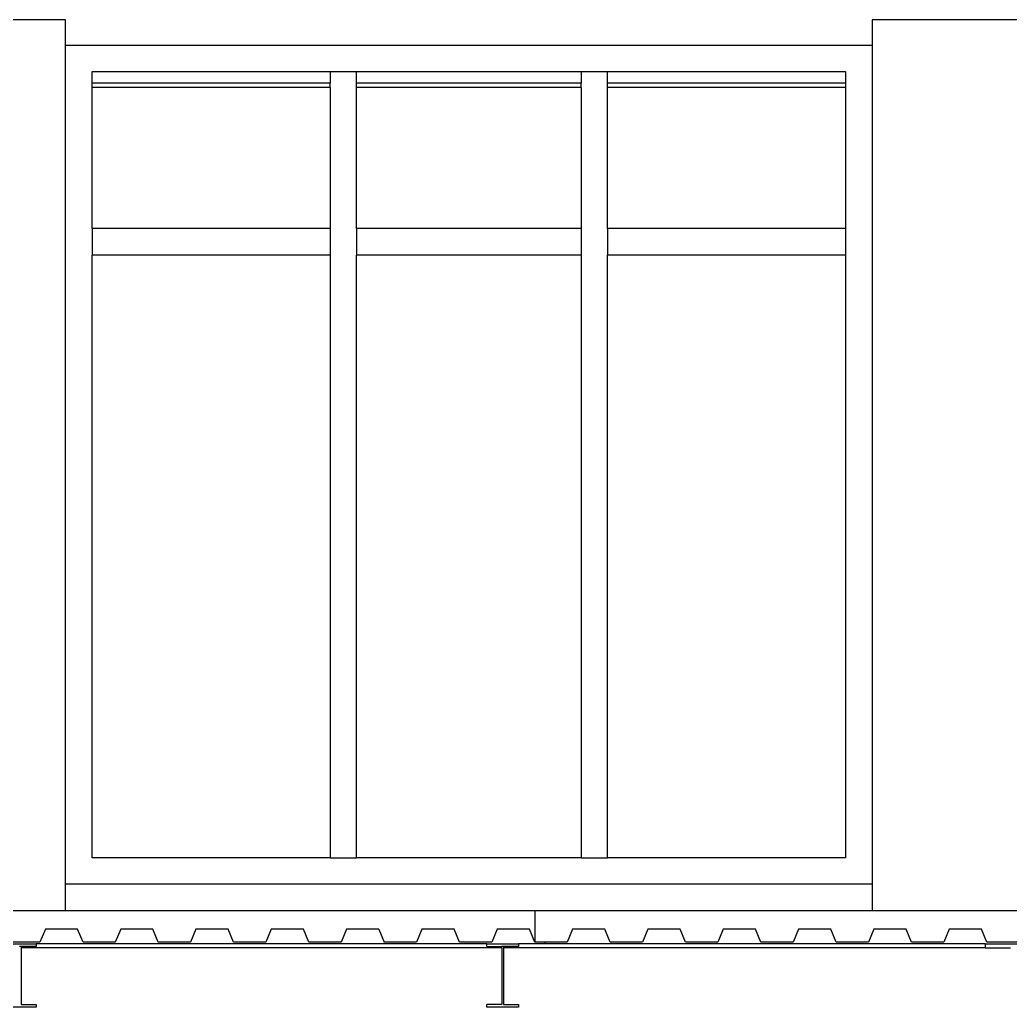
# Model space of a CAD drawing. Extents: x -35.6 to 35.6, y -12.2 to 13.4.
# Drawn here: x 0.016 to 3.762, y 7.093 to 10.829 of the extents above; entities that cross this region are included whole.
import ezdxf

# ---------------------------------------------------------------- set-up
doc = ezdxf.new("R2010")
doc.units = 0
doc.layers.get('0').update_dxf_attribs({"linetype": 'CONTINUOUS'})
doc.layers.add('SECTIONCUTEDGES', color=7, linetype='CONTINUOUS')

msp = doc.modelspace()

# ---------------------------------------------------------------- linework, layer by layer
for p, q in [((0.1898, 10.8286), (-0.9602, 10.8286)), ((0.1898, 10.7329), (0.1898, 10.8286)), ((4.3898, 10.8286), (3.2398, 10.8286)), ((3.2398, 10.8286), (3.2398, 10.7329)), ((0.1898, 7.5586), (0.1898, 10.7329)), ((0.1898, 10.7329), (3.2398, 10.7329)), ((3.2398, 10.7329), (3.2398, 7.5586)), ((0.2898, 10.5889), (0.2898, 10.6329)), ((0.2898, 10.6329), (1.1898, 10.6329)), ((1.1898, 10.6329), (1.2898, 10.6329)), ((1.1898, 10.6329), (1.1898, 10.5889)), ((1.2898, 10.6329), (2.1398, 10.6329)), ((1.2898, 10.5889), (1.2898, 10.6329)), ((2.1398, 10.6329), (2.2398, 10.6329)), ((2.1398, 10.6329), (2.1398, 10.5889)), ((2.2398, 10.5889), (2.2398, 10.6329)), ((2.2398, 10.6329), (3.1398, 10.6329)), ((3.1398, 10.6329), (3.1398, 10.5889)), ((1.1898, 10.5889), (0.2898, 10.5889)), ((0.2898, 10.5729), (0.2898, 10.5889)), ((0.2898, 10.0386), (0.2898, 10.5729)), ((1.1898, 10.5729), (0.2898, 10.5729)), ((1.1898, 10.5729), (1.1898, 10.5889)), ((1.1898, 10.5729), (1.1898, 10.0386)), ((2.1398, 10.5889), (1.2898, 10.5889)), ((1.2898, 10.5729), (1.2898, 10.5889)), ((2.1398, 10.5729), (1.2898, 10.5729)), ((1.2898, 10.0386), (1.2898, 10.5729)), ((2.1398, 10.5729), (2.1398, 10.5889)), ((2.1398, 10.5729), (2.1398, 10.0386)), ((3.1398, 10.5889), (2.2398, 10.5889)), ((2.2398, 10.5729), (2.2398, 10.5889)), ((2.2398, 10.0386), (2.2398, 10.5729)), ((3.1398, 10.5729), (2.2398, 10.5729)), ((3.1398, 10.5889), (3.1398, 10.5729)), ((3.1398, 10.5729), (3.1398, 10.0386)), ((1.1898, 10.0386), (0.2898, 10.0386)), ((0.2898, 10.0386), (0.2898, 9.9386)), ((1.1898, 10.0386), (1.1898, 9.9386)), ((2.1398, 10.0386), (1.2898, 10.0386)), ((1.2898, 10.0386), (1.2898, 9.9386)), ((2.1398, 10.0386), (2.1398, 9.9386)), ((3.1398, 10.0386), (2.2398, 10.0386)), ((2.2398, 10.0386), (2.2398, 9.9386)), ((3.1398, 10.0386), (3.1398, 9.9386)), ((1.1898, 9.9386), (0.2898, 9.9386)), ((0.2898, 7.6586), (0.2898, 9.9386)), ((1.1898, 9.9386), (1.1898, 7.6586)), ((2.1398, 9.9386), (1.2898, 9.9386)), ((1.2898, 7.6586), (1.2898, 9.9386)), ((2.1398, 9.9386), (2.1398, 7.6586)), ((3.1398, 9.9386), (2.2398, 9.9386)), ((2.2398, 7.6586), (2.2398, 9.9386)), ((3.1398, 9.9386), (3.1398, 7.6586)), ((1.1898, 7.6586), (0.2898, 7.6586)), ((1.1898, 7.6586), (1.2898, 7.6586)), ((2.1398, 7.6586), (1.2898, 7.6586)), ((2.1398, 7.6586), (2.2398, 7.6586)), ((3.1398, 7.6586), (2.2398, 7.6586)), ((3.2398, 7.5586), (0.1898, 7.5586)), ((0.1898, 7.4586), (0.1898, 7.5586)), ((3.2398, 7.5586), (3.2398, 7.4586)), ((1.8398, 7.3169), (0.021, 7.3169)), ((1.7829, 7.3329), (0.0779, 7.3329)), ((3.6679, 7.3169), (1.846, 7.3169)), ((2.0028, 7.3329), (1.9029, 7.3329)), ((2.0028, 7.3386), (2.0028, 7.3329)), ((3.6679, 7.3329), (2.0028, 7.3329))]:
    msp.add_line(p, q)
at = {"layer": 'SECTIONCUTEDGES'}
for p, q in [((-0.9602, 7.4586), (0.1898, 7.4586)), ((0.1898, 7.4586), (1.9646, 7.4586)), ((1.9646, 7.4586), (1.9646, 7.3386)), ((1.9646, 7.4586), (3.2398, 7.4586)), ((3.2398, 7.4586), (4.3898, 7.4586)), ((0.113, 7.3886), (0.0927, 7.3386)), ((0.2351, 7.3886), (0.113, 7.3886)), ((0.2554, 7.3386), (0.2351, 7.3886)), ((0.3979, 7.3886), (0.3775, 7.3386)), ((0.5199, 7.3886), (0.3979, 7.3886)), ((0.5403, 7.3386), (0.5199, 7.3886)), ((0.6827, 7.3886), (0.6624, 7.3386)), ((0.8048, 7.3886), (0.6827, 7.3886)), ((0.8251, 7.3386), (0.8048, 7.3886)), ((0.9676, 7.3886), (0.9472, 7.3386)), ((1.0897, 7.3886), (0.9676, 7.3886)), ((1.11, 7.3386), (1.0897, 7.3886)), ((1.2524, 7.3886), (1.2321, 7.3386)), ((1.3745, 7.3886), (1.2524, 7.3886)), ((1.3745, 7.3886), (1.3949, 7.3386)), ((1.5373, 7.3886), (1.5169, 7.3386)), ((1.6594, 7.3886), (1.5373, 7.3886)), ((1.6797, 7.3386), (1.6594, 7.3886)), ((1.8221, 7.3886), (1.8018, 7.3386)), ((1.9442, 7.3886), (1.8221, 7.3886)), ((1.9646, 7.3386), (1.9442, 7.3886)), ((2.107, 7.3886), (2.0866, 7.3386)), ((2.2291, 7.3886), (2.107, 7.3886)), ((2.2494, 7.3386), (2.2291, 7.3886)), ((2.3919, 7.3886), (2.3715, 7.3386)), ((2.5139, 7.3886), (2.3919, 7.3886)), ((2.5343, 7.3386), (2.5139, 7.3886)), ((2.6767, 7.3886), (2.6564, 7.3386)), ((2.7988, 7.3886), (2.6767, 7.3886)), ((2.8191, 7.3386), (2.7988, 7.3886)), ((2.9616, 7.3886), (2.9412, 7.3386)), ((3.0836, 7.3886), (2.9616, 7.3886)), ((3.104, 7.3386), (3.0836, 7.3886)), ((3.2464, 7.3886), (3.2261, 7.3386)), ((3.3685, 7.3886), (3.2464, 7.3886)), ((3.3889, 7.3386), (3.3685, 7.3886)), ((3.5313, 7.3886), (3.5109, 7.3386)), ((3.6534, 7.3886), (3.5313, 7.3886)), ((3.6737, 7.3386), (3.6534, 7.3886)), ((-0.0421, 7.3329), (0.0779, 7.3329)), ((0.0927, 7.3386), (-0.0294, 7.3386)), ((0.021, 7.3231), (0.0148, 7.3231)), ((0.0779, 7.3231), (0.021, 7.3231)), ((0.021, 7.3231), (0.021, 7.3169)), ((0.021, 7.3169), (0.021, 7.1027)), ((0.0779, 7.3329), (0.0779, 7.3231)), ((0.3775, 7.3386), (0.2554, 7.3386)), ((0.6624, 7.3386), (0.5403, 7.3386)), ((0.9472, 7.3386), (0.8251, 7.3386)), ((1.2321, 7.3386), (1.11, 7.3386)), ((1.5169, 7.3386), (1.3949, 7.3386)), ((1.8018, 7.3386), (1.6797, 7.3386)), ((1.7829, 7.3231), (1.7829, 7.3329)), ((1.7829, 7.3329), (1.9029, 7.3329)), ((1.7829, 7.3231), (1.8398, 7.3231)), ((1.846, 7.3231), (1.8398, 7.3231)), ((1.8398, 7.3169), (1.8398, 7.3231)), ((1.8398, 7.3169), (1.8398, 7.1027)), ((1.9029, 7.3231), (1.846, 7.3231)), ((1.846, 7.3231), (1.846, 7.3169)), ((1.846, 7.3169), (1.846, 7.1027)), ((1.9029, 7.3329), (1.9029, 7.3231)), ((2.0028, 7.3386), (1.9646, 7.3386)), ((2.0866, 7.3386), (2.0028, 7.3386)), ((2.3715, 7.3386), (2.2494, 7.3386)), ((2.6564, 7.3386), (2.5343, 7.3386)), ((2.9412, 7.3386), (2.8191, 7.3386)), ((3.2261, 7.3386), (3.104, 7.3386)), ((3.5109, 7.3386), (3.3889, 7.3386)), ((3.6679, 7.3329), (3.6679, 7.3169)), ((3.6679, 7.3329), (3.8679, 7.3329)), ((3.6679, 7.3169), (3.7629, 7.3169)), ((3.7958, 7.3386), (3.6737, 7.3386)), ((0.0779, 7.0929), (-0.0421, 7.0929)), ((0.021, 7.1027), (0.0779, 7.1027)), ((0.0779, 7.1027), (0.0779, 7.0929)), ((1.8398, 7.1027), (1.7829, 7.1027)), ((1.7829, 7.0929), (1.7829, 7.1027)), ((1.9029, 7.0929), (1.7829, 7.0929)), ((1.846, 7.1027), (1.9029, 7.1027)), ((1.9029, 7.1027), (1.9029, 7.0929))]:
    msp.add_line(p, q, dxfattribs=at)

doc.saveas('drawing.dxf')
